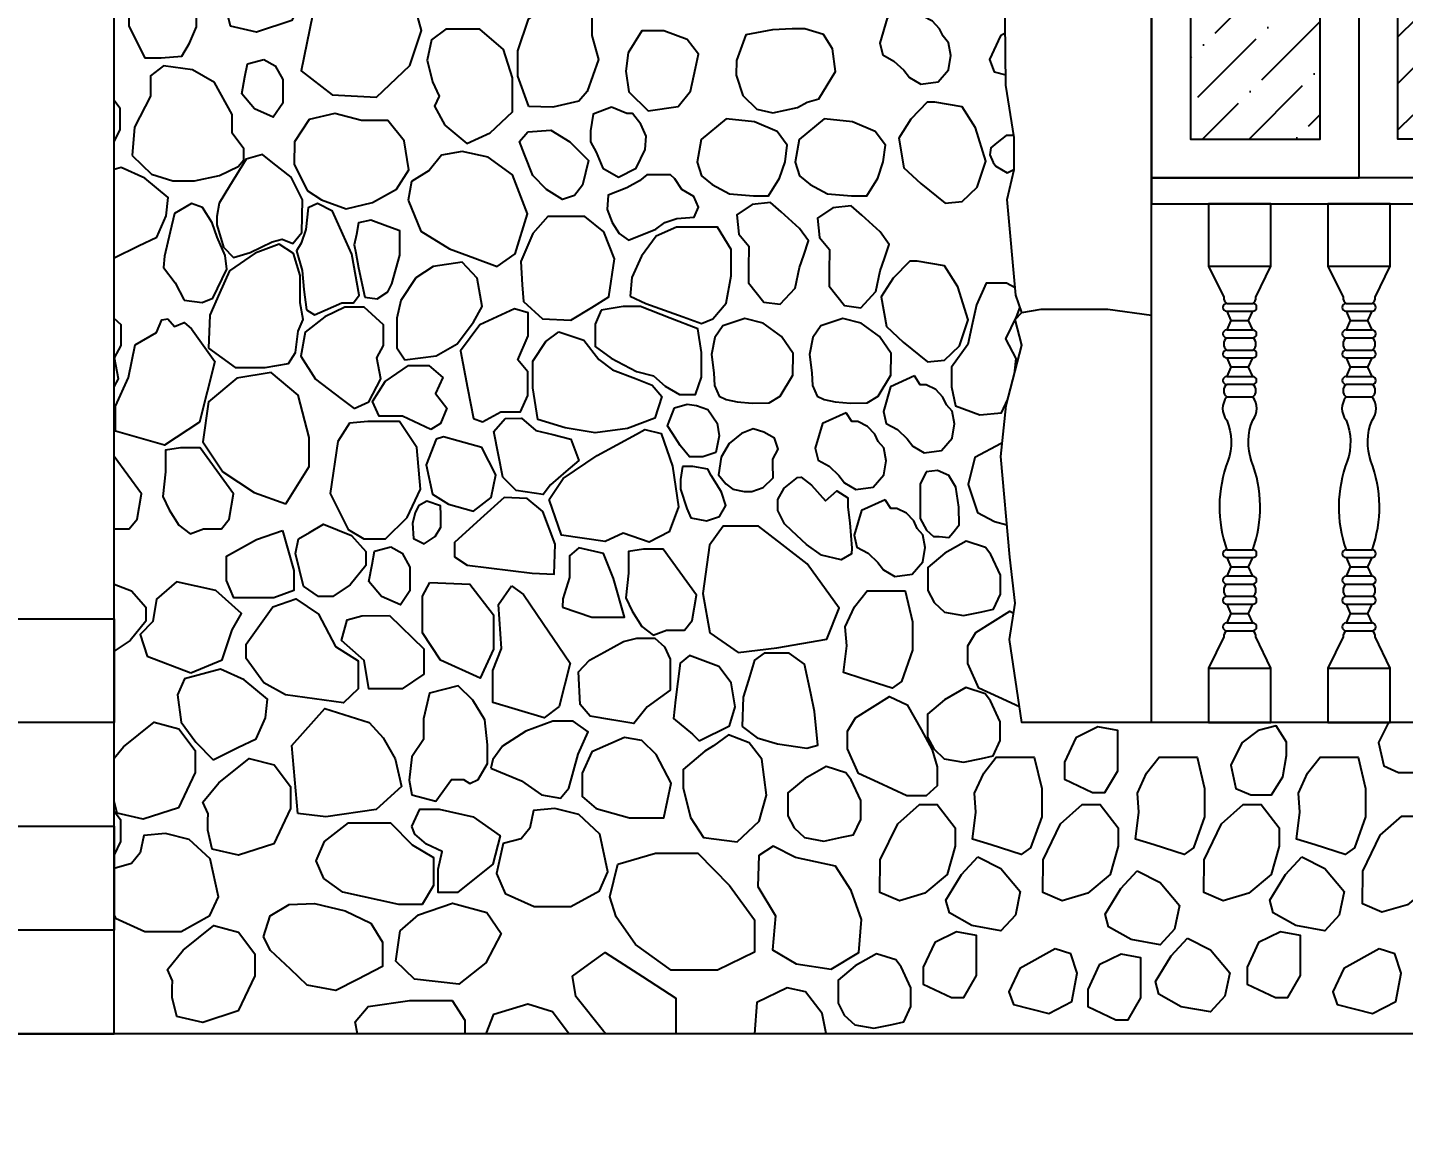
# Model space of a CAD drawing. Header units: millimetres. Extents: x -251401 to 377140, y -30451 to 275830.
# Drawn here: x 199556 to 202209, y -3140 to -1000 of the extents above; entities that cross this region are included whole.
import ezdxf

# ---------------------------------------------------------------- set-up
doc = ezdxf.new("R2010")
doc.units = ezdxf.units.MM
for name, color, linetype in [('0-S1', 1, 'Continuous'), ('0-S3', 3, 'Continuous'), ('0-S8', 8, 'Continuous'), ('A-DIMENSIONS', 30, 'Continuous'), ('A-DOORS', 2, 'Continuous'), ('A-HATCH', 8, 'Continuous'), ('A-WALL', 4, 'Continuous'), ('A-WINDOWS', 2, 'Continuous')]:
    doc.layers.add(name, color=color, linetype=linetype)
doc.styles.add('LEROY', font='simplex.shx')
doc.dimstyles.new('DIM100', dxfattribs={"dimscale": 0, "dimtxt": 220, "dimasz": 180, "dimexe": 220, "dimexo": 250, "dimgap": 1, "dimtad": 1, "dimtoh": 1, "dimlfac": 0.001, "dimzin": 1, "dimdsep": 46, "dimtxsty": 'LEROY', "dimblk1": 'ORIGIN', "dimblk2": 'ORIGIN', "dimsah": 1, "dimcen": 0.18, "dimclrd": 30, "dimclre": 30, "dimclrt": 7, "dimazin": 0, "dimtfac": 1, "dimtix": 1, "dimtmove": 1, "dimatfit": 3, "dimfxl": 1, "dimtvp": 1, "dimtolj": 2, "dimtzin": 0, "dimarcsym": 0})
pattern_1 = [(45, (-15600, 1290.144), (33.67596, 123.47852), [158.75, -31.75, 0, -31.75])]

# ---------------------------------------------------------------- blocks, each defined once
blk = doc.blocks.new('2H2H2H2')
at = {"layer": '0-S8', "color": 8}
for points in [[(1215.7, 2011.6), (1205.8, 2033.9), (1236.4, 2071.2), (1295.2, 2118.3), (1343.2, 2105.9), (1374.6, 2063.7), (1374.6, 2021.5), (1342.4, 1953.7), (1274.5, 1931.4), (1224, 1942.9), (1215.2, 1979.6), (1215.2, 1998.8)], [(1028.3, 1942.4), (1059.2, 1881.9), (1090.6, 1881.9), (1130.3, 1884.9), (1145.3, 1909.9), (1158.7, 1941.5), (1158.7, 1966.1), (1133.5, 2022.6), (1119.6, 2053.7), (1069.7, 2053.7), (1044.4, 2036.7), (1028.9, 1992.2)], [(1382.4, 1963.1), (1360.1, 1856.6), (1420.1, 1810), (1505.6, 1805.6), (1570, 1866.6), (1592.2, 1934.2), (1573.3, 2005.2), (1516.7, 2037.4), (1450.1, 2037.4), (1409, 2015.2)], [(1799.6, 1787.6), (1778.4, 1846.2), (1778.4, 1894.8), (1798.4, 1955.9), (1854.5, 1995.8), (1889.4, 2017), (1921.1, 1964.8), (1921.1, 1924.7), (1933.7, 1878.6), (1911.9, 1816.9), (1895.7, 1798.2), (1845.8, 1786.4)], [(2536.3, 1978.6), (2490.4, 1957.9), (2476.3, 1910.2), (2481.9, 1887.3), (2503.3, 1875.5), (2522.3, 1857.6), (2533, 1843.6), (2554.8, 1830.7), (2588.5, 1835.2), (2608.7, 1858.7), (2613.1, 1886.2), (2608.7, 1910.8), (2598, 1923.1), (2591.3, 1937.7), (2577.3, 1952.3), (2558.8, 1961.8), (2547, 1961.8)], [(1637.1, 1752), (1680.1, 1716.5), (1724.5, 1736.7), (1768, 1777.2), (1768, 1842.8), (1750.2, 1897.6), (1704.8, 1937.1), (1639.1, 1937.1), (1611.9, 1916.3), (1603.5, 1877.4), (1613.9, 1835.4), (1626.2, 1807.8), (1617.4, 1788.5)], [(2269.4, 1935.6), (2218, 1926.2), (2199.8, 1876.7), (2199.2, 1848.5), (2211.7, 1809.1), (2238.7, 1782.7), (2270, 1775.8), (2317.1, 1785.9), (2335.9, 1795.9), (2358.4, 1802.8), (2390.4, 1855.4), (2384.8, 1898.7), (2367.2, 1926.8), (2331.5, 1937.5), (2307, 1937.5)], [(2104.8, 1916.7), (2059.7, 1933.5), (2017.2, 1933.5), (1990.6, 1891.1), (1986.2, 1855.7), (1992.4, 1815.9), (2029.6, 1779.6), (2087.1, 1787.5), (2111, 1817.6), (2120.8, 1861.9), (2126.7, 1888.8)], [(1034.3, 1693.5), (1071.6, 1657.1), (1113, 1644.4), (1154.5, 1644.4), (1202.8, 1654.6), (1239.2, 1672.3), (1249.8, 1684.9), (1249.8, 1706.3), (1227.2, 1736.6), (1227.2, 1772.3), (1193.5, 1834.2), (1150.7, 1858.2), (1095.2, 1866.3), (1069.8, 1846.9), (1069.8, 1807.5), (1039, 1748)], [(1288.2, 1878.4), (1310.3, 1866.4), (1324.9, 1839.7), (1324.9, 1794.1), (1306.6, 1766.9), (1270.4, 1783.1), (1245.8, 1811.9), (1252.1, 1844.9), (1256.9, 1870.1)], [(1958.9, 1786.7), (1923.1, 1772.8), (1917.9, 1740.9), (1917.9, 1719.6), (1929.3, 1699.5), (1942.3, 1669), (1972, 1651.6), (2006, 1669), (2023.5, 1704.8), (2025.7, 1730.5), (2015.2, 1754), (1999.1, 1774.5), (1988.2, 1774.5)], [(2535.5, 1763.1), (2512.4, 1726.5), (2522.6, 1669.4), (2554.8, 1639.2), (2601.7, 1601.3), (2634.5, 1604.5), (2663.4, 1632.1), (2680.1, 1682.2), (2660.2, 1746.4), (2634.5, 1786.9), (2581.8, 1795.9), (2567.6, 1795.9)], [(1371.8, 1625.6), (1399.9, 1607.9), (1447.2, 1590.7), (1497.9, 1602.7), (1544.3, 1628.5), (1567.9, 1665.4), (1559, 1721.3), (1527.4, 1760.6), (1476.4, 1760.6), (1425.4, 1774.5), (1376, 1763), (1347.5, 1719.7), (1346.7, 1676.6)], [(2234.1, 1758.3), (2179.8, 1763.9), (2131.7, 1724.4), (2123.9, 1680.6), (2132.4, 1653.8), (2152.9, 1637.6), (2186.1, 1619.2), (2232.7, 1615.7), (2261.7, 1615.7), (2282.9, 1649.6), (2293.5, 1681.4), (2297.7, 1713.1), (2277.9, 1739.9), (2277.9, 1739.9)], [(2423.1, 1758.3), (2368.8, 1763.9), (2320.7, 1724.4), (2312.9, 1680.6), (2321.4, 1653.8), (2341.9, 1637.6), (2375.1, 1619.2), (2421.7, 1615.7), (2450.7, 1615.7), (2471.9, 1649.6), (2482.5, 1681.4), (2486.7, 1713.1), (2466.9, 1739.9), (2466.9, 1739.9)], [(1797.6, 1739.1), (1841.5, 1742.4), (1878.2, 1719.4), (1914.4, 1683.8), (1902.9, 1636.1), (1887.5, 1615.9), (1864, 1608.2), (1833.3, 1627.9), (1807, 1654.8), (1791.1, 1695.3), (1781.3, 1720.2)], [(1566.9, 1607.3), (1590.9, 1547.3), (1646.5, 1513.5), (1695, 1495.6), (1738.2, 1479.6), (1773, 1503.7), (1796.5, 1581.1), (1768.1, 1655.8), (1720.7, 1690.1), (1670.5, 1701), (1631.2, 1693.9), (1607.2, 1664.5), (1573.4, 1643.3)], [(1197.8, 1575.5), (1198.1, 1559.9), (1210.9, 1516.5), (1229.8, 1496.5), (1262.3, 1506.6), (1304.5, 1527.1), (1323.6, 1532), (1344.4, 1523.6), (1361.4, 1544.9), (1363.2, 1607.6), (1341.3, 1651.3), (1305.9, 1679.3), (1285.7, 1695.2), (1254.3, 1686.3), (1222, 1633.9), (1202, 1601.6)], [(1988, 1630.9), (1952.1, 1616.7), (1950.2, 1589.4), (1960.1, 1564.1), (1973.8, 1543), (1991.7, 1530), (2044.4, 1551.1), (2061.7, 1564.1), (2084.6, 1572.1), (2118, 1574.6), (2126.7, 1593.8), (2117.4, 1614.2), (2094.5, 1627.8), (2080.9, 1648.2), (2072.2, 1656.3), (2045, 1656.3), (2027, 1656.3), (2012.8, 1644.5)], [(1134.7, 1414.2), (1169.7, 1410.2), (1189.9, 1418.5), (1216.9, 1474.4), (1213.8, 1500.6), (1198.4, 1535.9), (1188.9, 1563.2), (1170.2, 1592.9), (1148.7, 1600.6), (1115.9, 1581.2), (1107.8, 1546.1), (1096.7, 1498.9), (1095.2, 1477.4), (1117.4, 1447.6)], [(1370.7, 1395.9), (1386, 1385.8), (1406.6, 1395), (1439, 1409.5), (1461.4, 1409.5), (1472.5, 1424.1), (1457.8, 1503.1), (1440.7, 1541.6), (1421.1, 1585.8), (1391.7, 1601), (1374.1, 1592.2), (1369.2, 1550.9), (1360.2, 1524.5), (1351.7, 1509.3), (1362.1, 1471.7), (1365.6, 1435)], [(2229.9, 1598.9), (2200.4, 1579), (2204.4, 1541.6), (2223.5, 1518.6), (2222.7, 1476.4), (2222.7, 1447.8), (2252.2, 1410.4), (2284, 1406.4), (2312.6, 1437.5), (2321.4, 1477.2), (2329.4, 1501.1), (2338.5, 1528.5), (2321.4, 1552.8), (2285.6, 1584.6), (2265.2, 1602.7)], [(2385.4, 1592.4), (2355.9, 1572.5), (2359.9, 1535.1), (2379, 1512.1), (2378.2, 1469.9), (2378.2, 1441.3), (2407.7, 1403.9), (2439.5, 1399.9), (2468.1, 1431), (2476.9, 1470.7), (2484.9, 1494.6), (2494, 1522), (2476.9, 1546.3), (2441.1, 1578.1), (2420.7, 1596.2)], [(1483.1, 1420.3), (1507, 1416.8), (1527.6, 1430.3), (1535.2, 1445.8), (1542.8, 1473.2), (1550.6, 1501.4), (1550.6, 1547.8), (1527.6, 1556.5), (1494.6, 1568.9), (1471.1, 1563.5), (1466.8, 1541.3), (1462.8, 1521), (1465.7, 1505.8), (1471, 1477)], [(1786.2, 1443.9), (1789, 1411.6), (1825.8, 1378.7), (1880.4, 1375.9), (1920.6, 1400.5), (1953.4, 1420.5), (1964.7, 1494.1), (1944, 1545.9), (1907.2, 1576), (1835.8, 1576), (1806.8, 1543.1), (1783.9, 1489.1)], [(1994.5, 1422.2), (2024.7, 1407.9), (2097, 1382.2), (2132.5, 1369.5), (2153.9, 1378.2), (2179.7, 1408.4), (2189.1, 1461.3), (2189.1, 1512.3), (2163.3, 1555.3), (2084.1, 1555.3), (2045, 1537.5), (2016.3, 1498.9), (1998, 1457.9)], [(1181.7, 1321.8), (1233.3, 1284.5), (1291.1, 1284.5), (1335.9, 1292), (1349.6, 1313.2), (1354.7, 1354.3), (1364.1, 1377), (1358.2, 1409.5), (1358.2, 1462.1), (1345.3, 1504.4), (1318.3, 1522.1), (1272, 1504.8), (1222.2, 1471.2), (1203, 1427.7), (1184.4, 1385.5)], [(1560.1, 1299.3), (1620.9, 1307.1), (1661.3, 1330.4), (1692.9, 1371.7), (1709.5, 1402.3), (1699.7, 1456.8), (1671, 1487.4), (1615.1, 1479.6), (1581.5, 1457.3), (1552.8, 1413.5), (1544.6, 1379.5), (1544.6, 1322.6)], [(2502, 1457.1), (2478.9, 1420.5), (2489.1, 1363.4), (2521.3, 1333.2), (2568.2, 1295.3), (2601, 1298.5), (2629.9, 1326.1), (2646.6, 1376.2), (2626.7, 1440.4), (2601, 1480.9), (2548.3, 1489.9), (2534.1, 1489.9)], [(1462.5, 1205.8), (1490.9, 1218.4), (1514.2, 1262.9), (1506.6, 1302.9), (1519.2, 1327.2), (1519.2, 1366.6), (1481.8, 1401), (1444.3, 1401), (1405.8, 1382.3), (1368.4, 1352.5), (1359.8, 1306.4), (1388.1, 1261.9), (1436.7, 1224.5)], [(1710.1, 1179.5), (1745.5, 1199), (1783, 1199), (1797.5, 1230.6), (1797.5, 1276.3), (1778.3, 1299.6), (1798, 1345.4), (1798, 1390), (1771.6, 1397.7), (1704.7, 1366.7), (1667.6, 1316.5), (1681.3, 1245.5), (1692.7, 1186.5)], [(1939, 1394.9), (1927.5, 1368), (1927.5, 1325.2), (1958, 1302.7), (2007, 1277.1), (2039.7, 1268.7), (2062.2, 1248.4), (2090.1, 1232.5), (2120.5, 1232.5), (2132.4, 1266), (2132.4, 1313.3), (2124.9, 1359.2), (2071.5, 1379.9), (2014.8, 1401.9), (1981.4, 1401.9)], [(1103.3, 1378.1), (1116.3, 1363.6), (1134.8, 1371.4), (1148.9, 1359), (1194, 1296.4), (1164.3, 1179.4), (1096.6, 1134.5), (1002.2, 1161.7), (1002.2, 1209.7), (1027.6, 1265.4), (1040.2, 1328), (1081.4, 1352.1), (1091.6, 1376.2)], [(1856.9, 1353.3), (1905.5, 1337.4), (1934.6, 1300.3), (1960.4, 1280.3), (2005, 1263.1), (2037.1, 1250.8), (2055.8, 1228.9), (2042.1, 1187.1), (1989.5, 1167.2), (1927.2, 1158.6), (1869.5, 1168.3), (1816.9, 1184.3), (1807.1, 1245.4), (1807.1, 1296.8), (1832.3, 1334.5)], [(2173.1, 1365.2), (2157.8, 1342.5), (2151.5, 1309.7), (2156.2, 1274.4), (2157.3, 1250.1), (2166.2, 1229.5), (2180, 1222.6), (2201.1, 1218.4), (2230.2, 1215.8), (2262.4, 1216.3), (2284, 1229), (2308.3, 1269.6), (2308.9, 1311.3), (2286.7, 1344.6), (2251.3, 1369.9), (2215.9, 1378.9)], [(2362.1, 1365.2), (2346.8, 1342.5), (2340.5, 1309.7), (2345.2, 1274.4), (2346.3, 1250.1), (2355.2, 1229.5), (2369, 1222.6), (2390.1, 1218.4), (2419.2, 1215.8), (2451.4, 1216.3), (2473, 1229), (2497.3, 1269.6), (2497.9, 1311.3), (2475.7, 1344.6), (2440.3, 1369.9), (2404.9, 1378.9)], [(1330.7, 1021.9), (1376.1, 1093.4), (1376.1, 1149.6), (1354.4, 1231.4), (1302.6, 1274.9), (1236.1, 1264), (1181.8, 1218.6), (1170.9, 1141.3), (1209.3, 1083.2), (1270, 1043.6)], [(1610.7, 1165.3), (1555.9, 1190.6), (1510.7, 1190.6), (1498.1, 1219), (1522.4, 1257.6), (1567.6, 1288.5), (1606.7, 1288.5), (1633.5, 1265.2), (1619.3, 1234.2), (1641.4, 1206), (1629.2, 1176.4)], [(2542.9, 1268.2), (2496.9, 1247.5), (2482.9, 1199.9), (2488.5, 1176.9), (2509.8, 1165.1), (2528.8, 1147.2), (2539.5, 1133.2), (2561.4, 1120.3), (2595, 1124.8), (2615.2, 1148.3), (2619.7, 1175.8), (2615.2, 1200.4), (2604.5, 1212.8), (2597.8, 1227.3), (2583.8, 1241.9), (2565.3, 1251.4), (2553.5, 1251.4)], [(2080.3, 1206.9), (2104.5, 1213.7), (2122.9, 1211.1), (2144.5, 1203.7), (2162.4, 1177.4), (2166.1, 1152.6), (2159.8, 1121), (2134.5, 1112.6), (2109.2, 1112.6), (2091.3, 1134.2), (2076.6, 1157.4), (2066.6, 1172.1)], [(2411.4, 1197.2), (2365.4, 1176.5), (2351.4, 1128.9), (2357, 1105.9), (2378.3, 1094.1), (2397.3, 1076.2), (2408, 1062.2), (2429.9, 1049.3), (2463.5, 1053.8), (2483.7, 1077.3), (2488.2, 1104.8), (2483.7, 1129.4), (2473, 1141.8), (2466.3, 1156.3), (2452.3, 1170.9), (2433.8, 1180.4), (2422, 1180.4)], [(1453.3, 1177.5), (1430.8, 1141.7), (1416.2, 1041.6), (1450.8, 972.5), (1481.2, 954.3), (1523.1, 954.3), (1564.9, 995.5), (1590.4, 1050.1), (1583.1, 1130.2), (1549.8, 1180.5), (1489.1, 1180.5)], [(1753.7, 1186.1), (1785.3, 1187), (1812.9, 1163.3), (1845.5, 1155.1), (1880.4, 1146.3), (1895.6, 1105.3), (1870.6, 1083.8), (1840.8, 1058.3), (1826.8, 1039.4), (1774.9, 1047.6), (1749.4, 1073.4), (1740.8, 1115.7), (1731.6, 1161.2)], [(1620.6, 1146.1), (1601.6, 1097), (1613.7, 1040.2), (1644.7, 1021.2), (1692.9, 1007.4), (1726.5, 1034.1), (1735.7, 1077.4), (1708.5, 1130.6), (1662.5, 1143.3), (1634.7, 1151.1)], [(1838.6, 1030), (1865.6, 1070.5), (1931.1, 1114.7), (2006.7, 1155.9), (2023, 1164.8), (2054.7, 1157.4), (2076.6, 1094.6), (2088, 1015.7), (2070, 967.6), (2031.4, 947.7), (1981, 965.3), (1946.7, 949.1), (1862, 961.5)], [(2209.4, 1157), (2185.5, 1138.1), (2170.1, 1111.8), (2165.1, 1077.5), (2179.3, 1060), (2192.7, 1050), (2214.4, 1045.4), (2229.5, 1045.4), (2251.2, 1053.3), (2270.4, 1071.7), (2270, 1098.4), (2270, 1107.6), (2280.1, 1127.3), (2273, 1148.2), (2252.5, 1159.9), (2231.6, 1166.1)], [(1106, 1010), (1124.3, 980.7), (1146.6, 963.7), (1172, 973.5), (1206.7, 973.5), (1221.7, 992.4), (1230.2, 1040.8), (1165.5, 1129.6), (1127.6, 1129.6), (1098.8, 1125), (1098.8, 1083.2), (1093.9, 1035.7)], [(2095.6, 1093.5), (2091.5, 1068.4), (2091.5, 1050), (2104.1, 1012.7), (2111.5, 994.6), (2141.8, 989.1), (2166.9, 997.2), (2179.4, 1018.2), (2170.9, 1044.1), (2161.7, 1058.8), (2150.7, 1076.4), (2144.3, 1088.7), (2115.2, 1093.9)], [(2344.5, 1057.9), (2371.4, 1027.5), (2393.1, 1046.7), (2414.3, 1033.5), (2414.3, 1015), (2417.9, 985.2), (2422.1, 936.3), (2421.5, 925), (2401.2, 913.7), (2363.6, 922.6), (2334.4, 943.5), (2306.3, 969.7), (2292.1, 983), (2279.5, 1009), (2279.5, 1029.9), (2291.4, 1052), (2317.1, 1072.2), (2324.2, 1073.4)], [(2565.4, 1083.5), (2553.5, 1059.6), (2553.5, 1029.2), (2553.5, 993.4), (2566, 970.8), (2579.2, 958.8), (2590.5, 958.8), (2609, 956.5), (2616.7, 966), (2629.1, 981.2), (2628.1, 1015.5), (2622.7, 1053.6), (2609, 1076.3), (2586.9, 1085.8)], [(1575.2, 984.2), (1577.1, 955.1), (1597.7, 944.8), (1618.5, 958.9), (1629.9, 976.5), (1629.9, 1000.3), (1629.3, 1017.6), (1602.6, 1027), (1586.9, 1017.9), (1580.4, 1004.2)], [(1751.7, 1034), (1706.2, 992.8), (1656.1, 947.4), (1656.1, 919.8), (1680.4, 903.5), (1763.8, 893.2), (1806, 888), (1848, 886.3), (1850.2, 944.1), (1826.1, 1007.1), (1795.9, 1031.8)], [(2486.4, 1029.7), (2440.4, 1009), (2426.4, 961.4), (2432, 938.4), (2453.3, 926.6), (2472.3, 908.7), (2483, 894.7), (2504.9, 881.8), (2538.5, 886.3), (2558.7, 909.8), (2563.2, 937.3), (2558.7, 961.9), (2548, 974.3), (2541.3, 988.8), (2527.3, 1003.4), (2508.8, 1012.9), (2497, 1012.9)], [(1376.7, 966.7), (1403.5, 982.3), (1457.2, 960.7), (1484.9, 929.5), (1484.9, 902.7), (1454.6, 865.5), (1421.7, 843), (1394, 843), (1364.6, 862.9), (1349.2, 925.8), (1355.2, 954.4)], [(1324.7, 970.2), (1346.4, 893.2), (1346.4, 854.3), (1307.4, 840.4), (1230.4, 840.4), (1216.5, 874.2), (1216.5, 920.9), (1274.5, 952.9)], [(2148.2, 772.8), (2202.6, 735.2), (2277.7, 744), (2373.7, 760.8), (2397.7, 820.7), (2336.1, 906.2), (2287.3, 943.8), (2242.1, 978.6), (2173.8, 978.6), (2147.4, 942.2), (2134.6, 848.7)], [(1533.2, 938.5), (1555.2, 926.5), (1569.9, 899.8), (1569.9, 854.2), (1551.6, 827), (1515.4, 843.2), (1490.8, 872), (1497.1, 905), (1501.9, 930.2)], [(1864.4, 822.5), (1921.1, 803.1), (1983.7, 803.1), (1962.8, 877.6), (1943.4, 925.9), (1895.5, 937), (1877.8, 921.5), (1877.8, 879.6), (1864.6, 838.4)], [(1998.6, 814.7), (2016.9, 785.3), (2039.2, 768.3), (2064.6, 778.1), (2099.3, 778.1), (2114.3, 797), (2122.8, 845.4), (2058.1, 934.2), (2020.2, 934.2), (1991.4, 929.6), (1991.4, 887.8), (1986.5, 840.3)], [(2601.3, 926.4), (2568.4, 898.8), (2568.4, 854.5), (2580.5, 831.6), (2600.6, 812.8), (2637.6, 806.1), (2672.5, 813.5), (2695, 818.3), (2708.8, 847.8), (2708.8, 884), (2690, 924.3), (2679.9, 937.8), (2642.3, 949.9)], [(1147.8, 696.1), (1207.8, 721), (1227.5, 778.9), (1245.4, 810.2), (1195.7, 854.8), (1119.8, 871.4), (1081.5, 838.2), (1074.5, 794.9), (1050.3, 770), (1063.7, 728)], [(1608.6, 869.8), (1685.7, 866.6), (1731.3, 808), (1731.3, 741.8), (1705.2, 685.4), (1629.1, 720.6), (1594.5, 773.3), (1594.5, 843.8)], [(1765.9, 863.6), (1789, 846.7), (1827, 790.9), (1857, 746.7), (1878.8, 714.6), (1857.5, 631), (1829.1, 608.8), (1773.2, 625.7), (1730, 638.7), (1730.1, 700.4), (1746.9, 742.5), (1740.6, 827.9)], [(2412.2, 748), (2409.3, 784.6), (2427.3, 823.2), (2451.6, 854.1), (2478.9, 854.1), (2524.8, 854.1), (2539.1, 793.9), (2539.1, 739.4), (2517.6, 679.2), (2499.7, 666.3), (2441.6, 685), (2405.8, 696.4)], [(1288.2, 676.3), (1254.2, 723.5), (1254.2, 750.9), (1305.8, 823.4), (1349.8, 838.8), (1393.7, 809.1), (1426.7, 746.5), (1470.6, 719.1), (1470.6, 665.3), (1442.1, 637.8), (1330, 653.2)], [(1530.9, 806.6), (1597.2, 742.3), (1597.2, 693.6), (1555.2, 665.3), (1490.9, 665.3), (1482, 719.5), (1438.1, 757.9), (1449.1, 798.3), (1477.2, 805.8)], [(1898.6, 634.8), (1895.4, 697.5), (1916.6, 720.2), (1944.5, 735.6), (1981.7, 756.2), (2007.4, 762.6), (2042.2, 762.6), (2061, 746.3), (2071.8, 721.9), (2071.8, 662.4), (2053.3, 649.1), (2027.5, 630.6), (2001.8, 598.1), (1959.5, 605.1), (1917.3, 612)], [(2127.5, 564.5), (2186.2, 593.4), (2196.9, 630.5), (2189.1, 676.8), (2165.6, 708.1), (2109.2, 729.5), (2090.8, 714.6), (2082.3, 643.5), (2078.1, 608), (2114.9, 577.3)], [(2210.7, 592.7), (2239.8, 570.3), (2279, 558.7), (2335.1, 550.3), (2356.8, 556.3), (2350.2, 621.1), (2342.8, 655.8), (2330.7, 712.7), (2301.1, 733.9), (2253.1, 733.9), (2234.5, 720.2), (2222.6, 681.7), (2212.5, 649)], [(1190.5, 528.2), (1238.1, 552), (1273.9, 568.6), (1291.9, 609.4), (1295.6, 645.2), (1250.5, 682.1), (1205, 702.7), (1135.5, 684), (1122.1, 653.3), (1128.8, 600.7), (1157.5, 562.3)], [(1574, 460.4), (1619.9, 448.2), (1650.2, 489.9), (1673.1, 489.9), (1685.3, 482.3), (1701.5, 490), (1719.7, 521.2), (1719.7, 557.2), (1714.8, 605), (1691.3, 643), (1663, 670.5), (1608, 656.8), (1596.2, 607), (1596.2, 567.4), (1574, 534.2), (1568.3, 488.9)], [(2600.8, 643.9), (2567.9, 616.3), (2567.9, 572), (2580, 549.1), (2600.1, 530.3), (2637.1, 523.6), (2672, 531), (2694.5, 535.8), (2708.3, 565.3), (2708.3, 601.5), (2689.5, 641.8), (2679.4, 655.3), (2641.8, 667.4)], [(2429.2, 609.3), (2494.4, 650.2), (2528.6, 634.1), (2555.5, 586.4), (2577, 547.5), (2586.4, 514.5), (2586.4, 478.3), (2565.6, 458.8), (2528, 458.8), (2472.8, 484.3), (2434.9, 501.9), (2413.7, 549.5), (2413.7, 583.7)], [(1353.9, 424.4), (1342.7, 555.6), (1405.9, 627.3), (1491.3, 600.1), (1518.5, 570.4), (1541.7, 530.3), (1553.9, 476.4), (1505.2, 432.1), (1407.7, 418.2)], [(1726.3, 511.8), (1785.2, 487.6), (1823.9, 460.5), (1860.3, 454.1), (1876.4, 473.8), (1894.3, 539), (1914, 582.2), (1884.5, 602.4), (1845.8, 602.4), (1793.4, 583.1), (1748.8, 554.3), (1730.1, 528.7)], [(2896.1, 591.5), (2853.9, 570.8), (2831.9, 523.5), (2831.9, 490.8), (2886.1, 465), (2910, 465), (2934.6, 507.2), (2934.6, 555), (2934.6, 584.6)], [(3205.5, 584.6), (3174, 560.6), (3152.6, 517.8), (3162.7, 473.1), (3191, 460.5), (3231.3, 460.5), (3252.8, 495.2), (3260.3, 536.7), (3260.3, 561.9), (3240.2, 593.4)], [(1984, 571.5), (1921, 543.5), (1902.4, 502.6), (1902.4, 457.5), (1928.9, 434.6), (1993.4, 416), (2059.3, 416), (2073.7, 483.3), (2045, 538.5), (2017.3, 565.7)], [(2138.6, 545.1), (2097.1, 509.4), (2097.1, 474.4), (2110.7, 417.2), (2135.8, 378.6), (2200.8, 370), (2243.7, 410), (2257.3, 460.1), (2248.7, 529.4), (2224.4, 560.8), (2184.4, 576.5), (2155.1, 555.1)], [(1180.8, 424.3), (1170.9, 446.6), (1201.5, 483.9), (1260.3, 531), (1308.3, 518.6), (1339.7, 476.4), (1339.7, 434.2), (1307.4, 366.4), (1239.6, 344), (1189.1, 355.6), (1180.3, 392.3), (1180.3, 411.5)], [(2661.2, 427), (2658.3, 463.6), (2676.3, 502.2), (2700.6, 533.1), (2727.9, 533.1), (2773.8, 533.1), (2788.1, 472.9), (2788.1, 418.4), (2766.6, 358.2), (2748.7, 345.3), (2690.6, 364), (2654.8, 375.4)], [(2975.3, 427), (2972.5, 463.6), (2990.4, 502.2), (3014.8, 533.1), (3042, 533.1), (3087.9, 533.1), (3102.2, 472.9), (3102.2, 418.4), (3080.7, 358.2), (3062.8, 345.3), (3004.7, 364), (2969, 375.4)], [(3285.7, 427), (3282.9, 463.6), (3300.8, 502.2), (3325.2, 533.1), (3352.4, 533.1), (3398.3, 533.1), (3412.6, 472.9), (3412.6, 418.4), (3391.1, 358.2), (3373.2, 345.3), (3315.1, 364), (3279.4, 375.4)], [(2331.8, 491.9), (2298.9, 464.3), (2298.9, 420), (2311, 397.1), (2331.1, 378.3), (2368.1, 371.6), (2403, 379), (2425.5, 383.8), (2439.3, 413.3), (2439.3, 449.5), (2420.5, 489.8), (2410.4, 503.3), (2372.8, 515.4)], [(1573.5, 399.3), (1588.9, 433.2), (1626.7, 433.2), (1692.1, 418.5), (1744, 381.3), (1729.9, 326.9), (1662, 272.4), (1624.8, 272.4), (1624.8, 317.3), (1632, 351.7), (1602.3, 365.7), (1579.3, 384.6)], [(1784.4, 376), (1749.8, 366.5), (1737, 309), (1753.7, 270.6), (1809.9, 245.1), (1880.3, 245.1), (1935.3, 275.7), (1951.9, 312.2), (1935.9, 385), (1895.6, 422.7), (1849.6, 434.2), (1808.1, 430.2), (1801.3, 396.5)], [(2477, 335.5), (2510.5, 405), (2552.3, 441.9), (2586.8, 441.9), (2621.4, 396.9), (2621.4, 361.6), (2606.1, 307), (2562.7, 270.8), (2513.7, 256.4), (2475.9, 272.4)], [(2791.1, 335.5), (2824.6, 405), (2866.4, 441.9), (2900.9, 441.9), (2935.5, 396.9), (2935.5, 361.6), (2920.2, 307), (2876.8, 270.8), (2827.8, 256.4), (2790, 272.4)], [(3101.5, 335.5), (3135, 405), (3176.8, 441.9), (3211.3, 441.9), (3245.9, 396.9), (3245.9, 361.6), (3230.6, 307), (3187.2, 270.8), (3138.2, 256.4), (3100.4, 272.4)], [(1403.9, 299.6), (1389.1, 333.6), (1405.7, 370.5), (1451.8, 406.4), (1508.9, 406.4), (1532.8, 406.4), (1574.3, 364), (1615.7, 340.1), (1615.7, 285.8), (1593.6, 248.9), (1548.5, 248.9), (1440.7, 272.9)], [(3407.4, 313.3), (3440.9, 382.8), (3482.7, 419.7), (3517.3, 419.7), (3551.8, 374.7), (3551.8, 339.4), (3536.6, 284.8), (3493.2, 248.6), (3444.1, 234.2), (3406.4, 250.2)], [(1970.8, 326.9), (2043.6, 347.9), (2125.4, 347.9), (2186.1, 286.1), (2234.7, 219.9), (2234.7, 157), (2162.9, 122.8), (2073.5, 122.8), (2005, 172.4), (1967.4, 225.4), (1955.3, 264)], [(2270.5, 361.7), (2242.6, 343.4), (2240.8, 284.1), (2274.9, 227.4), (2268.8, 162), (2315, 135), (2382.2, 124.5), (2435.4, 156.8), (2440.6, 220.4), (2420.6, 276.2), (2390.8, 323.2), (2313.3, 339.9)], [(2665, 341), (2709.5, 318.8), (2746.9, 274.2), (2737.4, 228.9), (2709.5, 198.7), (2653.3, 208.4), (2610.1, 233.1), (2603.4, 257.5), (2617.6, 280.7), (2633.7, 307.1)], [(3289.5, 341), (3334.1, 318.8), (3371.5, 274.2), (3361.9, 228.9), (3334.1, 198.7), (3277.9, 208.4), (3234.6, 233.1), (3227.9, 257.5), (3242.1, 280.7), (3258.2, 307.1)], [(2972, 314), (3016.5, 291.8), (3053.9, 247.2), (3044.4, 201.9), (3016.5, 171.7), (2960.3, 181.4), (2917.1, 206.1), (2910.4, 230.5), (2924.6, 253.7), (2940.7, 280.1)], [(1287.9, 187.1), (1300.8, 227.1), (1337, 249.5), (1386.4, 251.2), (1445, 236.8), (1495, 213.3), (1516.9, 176.5), (1516.9, 129.5), (1469.2, 104.8), (1427.4, 83.1), (1372.1, 93.9), (1339.9, 124.3), (1301.5, 160.6)], [(1551.4, 198.2), (1586.4, 229.1), (1652.4, 251.8), (1718.4, 233.5), (1746, 193), (1716.3, 136.6), (1664.1, 95.3), (1578.7, 105.5), (1543.2, 140.2)], [(1112.3, 101.8), (1102.4, 124.1), (1133, 161.4), (1191.8, 208.5), (1239.8, 196.1), (1271.2, 153.9), (1271.2, 111.7), (1238.9, 43.9), (1171.1, 21.5), (1120.6, 33.1), (1111.8, 69.8), (1111.8, 89)], [(2624.1, 196.5), (2581.9, 175.8), (2559.9, 128.5), (2559.9, 95.8), (2614, 70), (2638, 70), (2662.6, 112.2), (2662.6, 160), (2662.6, 189.6)], [(3248.6, 196.5), (3206.4, 175.8), (3184.4, 128.5), (3184.4, 95.8), (3238.6, 70), (3262.5, 70), (3287.1, 112.2), (3287.1, 160), (3287.1, 189.6)], [(2814.1, 163.6), (2746.1, 125.9), (2724.7, 80.5), (2733.5, 56.6), (2801.6, 39), (2846.3, 62.3), (2856.4, 117.1), (2844.4, 154.2)], [(3068.9, 184.3), (3113.5, 162.1), (3150.9, 117.5), (3141.4, 72.2), (3113.5, 42), (3057.3, 51.7), (3014.1, 76.4), (3007.4, 100.8), (3021.5, 124), (3037.7, 150.4)], [(3438.7, 163.6), (3370.6, 125.9), (3349.2, 80.5), (3358, 56.6), (3426.1, 39), (3470.8, 62.3), (3480.9, 117.1), (3468.9, 154.2)], [(2428.3, 130.9), (2395.4, 103.3), (2395.4, 59), (2407.5, 36.1), (2427.6, 17.3), (2464.6, 10.6), (2499.5, 18), (2522, 22.8), (2535.8, 52.3), (2535.8, 88.5), (2517, 128.8), (2506.9, 142.3), (2469.3, 154.4)], [(2941.1, 153.4), (2898.9, 132.6), (2876.8, 85.4), (2876.8, 52.6), (2931, 26.8), (2955, 26.8), (2979.5, 69), (2979.5, 116.8), (2979.5, 146.4)]]:
    blk.add_lwpolyline(points, close=True, dxfattribs=at)
for points in [[(2717.8, 1929), (2708.9, 1924), (2687.5, 1878.7), (2696.3, 1854.7), (2718.7, 1848.9)], [(1000, 1799.8), (1010.7, 1785.4), (1010.7, 1743.2), (1000, 1720.7)], [(2734.2, 1731.8), (2719.4, 1731.8), (2701.4, 1717.9), (2690.3, 1708), (2687.8, 1694.4), (2694.6, 1679.8), (2699.6, 1672.7), (2721.3, 1660), (2734.7, 1666.2)], [(1000, 1496.1), (1046.6, 1519.4), (1082.3, 1536), (1100.4, 1576.7), (1104.1, 1612.6), (1059, 1649.5), (1013.5, 1670.1), (1000, 1666.5)], [(2737.1, 1438.2), (2720, 1447.4), (2681.2, 1447.4), (2662.6, 1405.4), (2654.6, 1370.7), (2645.7, 1328.7), (2614.2, 1285.1), (2614.2, 1247.2), (2622.2, 1210.9), (2669.1, 1193.1), (2710.3, 1197.1), (2722.9, 1223.6)], [(2735.6, 1272.5), (2738.6, 1302.1), (2719.2, 1340), (2739.4, 1382), (2746.4, 1401)], [(1000, 1247.3), (1008.2, 1262.9), (1000.6, 1302.9), (1013.2, 1327.2), (1013.2, 1366.6), (1000, 1378.8)], [(2712.1, 1138), (2710.1, 1138.1), (2659.1, 1111), (2646.2, 1059.3), (2664.2, 1005.1), (2697.2, 987.7), (2721.2, 981.1)], [(1000, 973.5), (1028.9, 973.5), (1044, 992.4), (1052.5, 1040.8), (1000, 1112.8)], [(1000, 867), (1033.2, 853.7), (1060.9, 822.5), (1060.9, 795.7), (1030.6, 758.5), (1000, 737.6)], [(2745.5, 630), (2704.8, 648.8), (2666.9, 666.4), (2645.7, 714), (2645.7, 748.2), (2661.2, 773.8), (2726.4, 814.7), (2733.9, 811.2)], [(1000, 531.5), (1018, 553.4), (1076.8, 600.5), (1124.8, 588.1), (1156.2, 545.9), (1156.2, 503.7), (1123.9, 435.9), (1056.1, 413.5), (1005.6, 425.1), (1000, 448.4)], [(3456.9, 600), (3437.6, 561.3), (3447.7, 516.6), (3476, 504), (3516.3, 504), (3537.8, 538.7), (3545.3, 580.2), (3545.3, 600)], [(1000, 429.3), (1012.2, 412.9), (1012.2, 370.7), (1000, 345)], [(1000, 228.8), (1002.7, 222.6), (1058.9, 197.1), (1129.3, 197.1), (1184.3, 227.7), (1200.9, 264.2), (1184.9, 337), (1144.6, 374.7), (1098.6, 386.2), (1057.1, 382.2), (1050.3, 348.5), (1033.4, 328), (1000, 318.8)], [(1948.4, 0), (1943.1, 5.3), (1890.1, 71.9), (1883.3, 111.1), (1921.5, 138.6), (1946.6, 156.5), (2018.5, 110.1), (2082.5, 68.9), (2082.5, 1.4), (2080.6, 0)], [(2372.4, 0), (2372.4, 0.3), (2365.1, 38.8), (2332.7, 80.9), (2297.2, 88.3), (2239.1, 60.2), (2234.6, 0)], [(1469.3, 0), (1464.5, 23.2), (1489.8, 52.5), (1569.8, 64.2), (1651.8, 64.2), (1676.1, 26.2), (1676.1, 0)], [(1717.3, 0), (1731.7, 37.7), (1797.6, 57.4), (1844.9, 43.2), (1877.3, 0)]]:
    blk.add_lwpolyline(points, dxfattribs=at)
blk = doc.blocks.new('4H42H')
at = {"layer": 'A-HATCH'}
h = blk.add_hatch(dxfattribs=at)
h.set_pattern_fill('ANSI36', color=256, scale=20)
h.set_pattern_definition(pattern_1)
edge = h.paths.add_edge_path()
edge.add_line((-325, 914.5), (-325, 75))
edge.add_line((-325, 75), (-75, 75))
edge.add_line((-75, 75), (-75, 1019.7))
edge.add_arc((0, 491.7), 533.3, 98.084, 127.5443)
h = blk.add_hatch(dxfattribs=at)
h.set_pattern_fill('ANSI36', color=256, scale=20)
h.set_pattern_definition(pattern_1)
edge = h.paths.add_edge_path()
edge.add_line((325, 914.5), (325, 75))
edge.add_line((325, 75), (75, 75))
edge.add_line((75, 75), (75, 1019.7))
edge.add_arc((0, 491.7), 533.3, 52.4557, 81.916, ccw=False)
at = {"layer": 'A-WINDOWS'}
for points in [[(-400, 950), (-400, 0), (0, 0), (0, 1100, 0.181335)], [(400, 950), (400, 0), (0, 0), (0, 1100, -0.181335)], [(-325, 914.5), (-325, 75), (-75, 75), (-75, 1019.7, 0.129258)], [(325, 914.5), (325, 75), (75, 75), (75, 1019.7, -0.129258)]]:
    blk.add_lwpolyline(points, format="xyb", close=True, dxfattribs=at)
blk = doc.blocks.new('42h24h24h')
at = {"layer": '0-S1'}
blk.add_lwpolyline([(-31, 255, 0.271162), (-25, 243, 1), (-25, 228), (-17, 210), (-25, 192, 1), (-25, 177, 0.271162), (-31, 165), (-60, 105), (-60, 0), (60, 0), (60, 105), (31, 165, 0.271162), (25, 177, 1), (25, 192), (17, 210), (25, 228, 1), (25, 243, 0.271162), (31, 255, 0.271162), (25, 267, 1), (25, 282), (17, 300), (25, 318, 1), (25, 333, 0.178343), (22.9, 503.8, -0.1837), (25, 583, 0.355556), (25, 628, 0.271162), (31, 640, 0.271162), (25, 652, 1), (25, 667), (17, 685), (25, 703, 1), (25, 718, 0.271162), (31, 730, 0.271162), (25, 742, 1), (25, 757), (17, 775), (25, 793, 1), (25, 808, 0.271162), (31, 820), (60, 880), (60, 1000), (-60, 1000), (-60, 880), (-31, 820, 0.271162), (-25, 808, 1), (-25, 793), (-17, 775), (-25, 757, 1), (-25, 742, 0.271162), (-31, 730, 0.271162), (-25, 718, 1), (-25, 703), (-17, 685), (-25, 667, 1), (-25, 652, 0.271162), (-31, 640, 0.271162), (-25, 628, 0.355556), (-25, 583, -0.1837), (-22.9, 503.8, 0.178343), (-25, 333, 1), (-25, 318), (-17, 300), (-25, 282, 1), (-25, 267, 0.271162)], format="xyb", close=True, dxfattribs=at)
for points in [[(-60, 880), (60, 880)], [(-25, 808), (25, 808)], [(-25, 793), (25, 793)], [(-17, 775), (17, 775)], [(-25, 757), (25, 757)], [(-25, 742), (25, 742)], [(-25, 718), (25, 718)], [(-25, 703), (25, 703)], [(-25, 667), (25, 667)], [(17, 685), (-17, 685)], [(25, 652), (-25, 652)], [(-25, 628), (25, 628)], [(-25, 333), (25, 333)], [(-25, 318), (25, 318)], [(-17, 300), (17, 300)], [(25, 282), (-25, 282)], [(-25, 267), (25, 267)], [(25, 243), (-25, 243)], [(-25, 228), (25, 228)], [(-25, 192), (25, 192)], [(-17, 210), (17, 210)], [(-25, 177), (25, 177)], [(-60, 105), (60, 105)]]:
    blk.add_lwpolyline(points, dxfattribs=at)
blk = doc.blocks.new('USER ARROW 100')
at = {"layer": 'A-DIMENSIONS'}
for q in [(-200, 0), (200, 0)]:
    blk.add_line((0, 0), q, dxfattribs=at)
for points in [[(0, 0), (0, 200)], [(0, 0), (0, -200)]]:
    blk.add_lwpolyline(points, dxfattribs=at)
blk.add_circle((0, 0), 90, dxfattribs=at)
blk = doc.blocks.new('*D158')
at = {"layer": 'A-DIMENSIONS', "color": 30, "transparency": 16777216}
for p, q in [((201773, 3059.9), (194446.5, 3059.9)), ((194446.5, -2939.1), (194446.5, 3058.9)), ((197473, -2940.1), (194446.5, -2940.1))]:
    blk.add_line(p, q, dxfattribs=at)
at = {"layer": 'Defpoints', "color": 0, "transparency": 16777216}
for p in [(194446.5, 3059.9), (202023, 3059.9), (197723, -2940.1)]:
    blk.add_point(p, dxfattribs=at)
at = {"layer": 'A-DIMENSIONS', "color": 30, "transparency": 16777216}
for p, rotation in [((194446.5, 3059.9), 90), ((194446.5, -2940.1), 270)]:
    blk.add_blockref('USER ARROW 100', p, dxfattribs=dict(at, rotation=rotation))
at = {"layer": 'A-DIMENSIONS', "color": 7, "transparency": 16777216, "insert": (194236.5, 59.9), "char_height": 220, "attachment_point": 5, "rotation": 90, "style": 'LEROY'}
blk.add_mtext('\\A2;6.00 METERS', dxfattribs=at)

msp = doc.modelspace()

# ---------------------------------------------------------------- linework, layer by layer
at = {"layer": '0-S3', "color": 3}
msp.add_line((377139.5, -2940.144), (-19812.5, -2940.144), dxfattribs=at)
at = {"layer": 'A-DOORS', "color": 1}
msp.add_lwpolyline([(201723, -1340.144), (202523, -1340.144), (202523, -1290.144), (201723, -1290.144)], close=True, dxfattribs=at)
at = {"layer": 'A-WALL'}
for points in [[(199723, 159.856), (207723, 159.856), (207723, -2940.144), (199723, -2940.144)], [(198023, -2340.144), (198023, -2540.144), (199723, -2540.144), (199723, -2340.144)], [(198023, -2740.144), (198023, -2540.144), (199723, -2540.144), (199723, -2740.144)], [(198023, -2740.144), (198023, -2940.144), (199723, -2940.144), (199723, -2740.144)]]:
    msp.add_lwpolyline(points, close=True, dxfattribs=at)
msp.add_lwpolyline([(201723, -340.144, -0.375), (202523, -340.144), (202523, -2340.144), (201723, -2340.144)], format="xyb", close=True, dxfattribs=at)
at = {"layer": 'A-WALL', "color": 1}
for points in [[(201473, -1549.381), (201461.45, -1516.416), (201444.778, -1331.431), (201457.814, -1273.66), (201457.814, -1212.294), (201441.864, -1111.079), (201439.294, -861.375), (201450.275, -782.556), (201455.325, -766.632), (201473, -750.792), (201585.16, -771.086), (201687.431, -761.514), (201723, -761.514)], [(201723, -2340.144), (201473, -2340.144), (201449.216, -2180.168), (201459.824, -2109.948), (201449.693, -2021.136), (201432.531, -1827.026), (201442.685, -1728.674), (201473, -1612.803), (201459.82, -1563.21), (201473, -1549.381), (201509.868, -1543.174), (201638.776, -1543.174), (201723, -1554.451)]]:
    msp.add_lwpolyline(points, dxfattribs=at)
at = {"layer": 'A-WALL', "color": 8}
msp.add_lwpolyline([(198023, -2140.144), (199723, -2140.144), (199723, -2340.144), (198023, -2340.144)], close=True, dxfattribs=at)

# ---------------------------------------------------------------- block references
at = {"layer": 'A-DOORS'}
for p in [(201893, -2340.144), (202123, -2340.144)]:
    msp.add_blockref('42h24h24h', p, dxfattribs=at)
at = {"layer": 'A-WALL'}
msp.add_blockref('2H2H2H2', (198723, -2940.144), dxfattribs=at)
at = {"layer": 'A-WINDOWS'}
msp.add_blockref('4H42H', (202123, -1290.144), dxfattribs=at)

# ---------------------------------------------------------------- dimensions: what is measured, and where the dimension line sits
at = {"layer": 'A-DIMENSIONS'}
dim = msp.add_linear_dim(base=(194446.5, 3059.856), p1=(197723, -2940.144), p2=(202023, 3059.856), angle=90, text='<> METERS', dimstyle='DIM100', override={"dimscale": 1, "dimasz": 1, "dimexe": 0, "dimgap": 100, "dimblk1": 'USER ARROW 100', "dimblk2": 'USER ARROW 100', "dimlwd": 65535, "dimlwe": 65535}, dxfattribs=at)
dim.commit()
dim.dimension.update_dxf_attribs({"geometry": '*D158', "text_midpoint": (194236.5, 59.856)})

doc.saveas('drawing.dxf')
